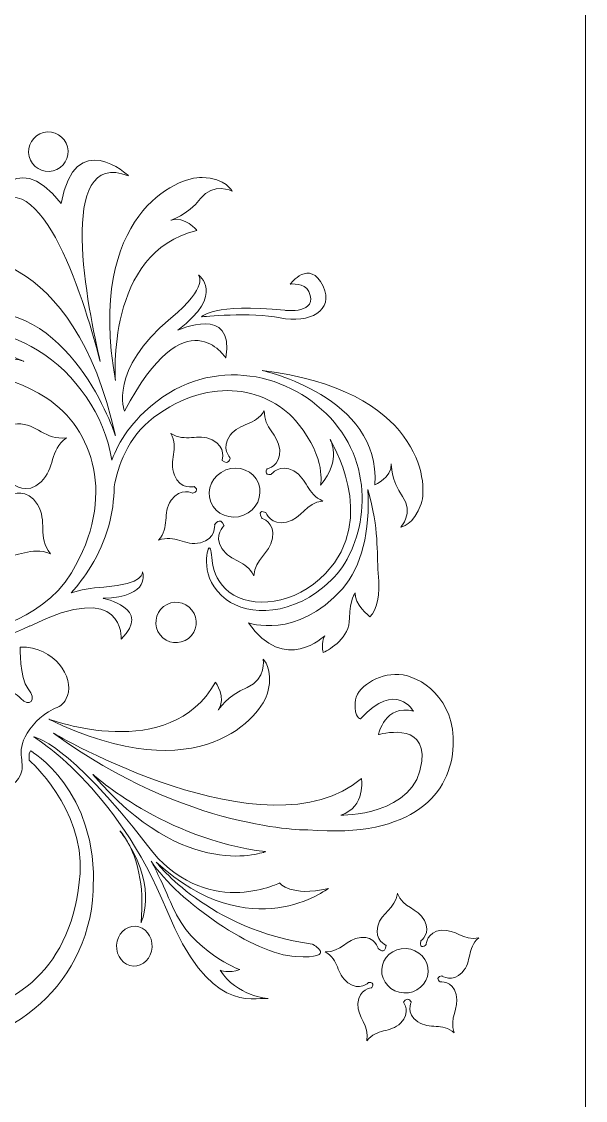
# Model space of a CAD drawing. Header units: millimetres. Extents: x -1420 to -489, y -454 to 898.
# Drawn here: x -819.6 to -764.7, y -260.8 to -156 of the extents above; entities that cross this region are included whole.
import ezdxf

# ---------------------------------------------------------------- set-up
doc = ezdxf.new("R2010")
doc.units = ezdxf.units.MM
doc.header["$MEASUREMENT"] = 0
doc.layers.add('Layer 1', color=7, linetype='Continuous')

msp = doc.modelspace()

# ---------------------------------------------------------------- linework, layer by layer
at = {"layer": 'Layer 1', "color": 1, "lineweight": 20}
msp.add_open_spline([(-986.7467, -67.766), (-986.7467, -67.766), (-769.7468, -67.766), (-769.7468, -67.766), (-769.7468, -67.766), (-766.9929, -67.7659), (-764.7466, -69.9335), (-764.7467, -72.591), (-764.7467, -72.591), (-764.7467, -72.591), (-764.7467, -448.9409), (-764.7467, -448.9409), (-764.7467, -448.9409), (-764.7467, -451.5984), (-766.9928, -453.7659), (-769.7467, -453.7659), (-769.7467, -453.7659), (-769.7467, -453.7659), (-986.7467, -453.7659), (-986.7467, -453.7659)], degree=3, knots=[0, 0, 0, 0, 0.16666667, 0.16666667, 0.16666667, 0.16666667, 0.33333333, 0.33333333, 0.33333333, 0.33333333, 0.5, 0.5, 0.5, 0.5, 0.66666667, 0.66666667, 0.66666667, 0.66666667, 1, 1, 1, 1], dxfattribs=at)
at = {"layer": 'Layer 1', "color": 250, "lineweight": 9}
for points, knots in [([(-815.7143, -173.674), (-815.7143, -173.674), (-815.7143, -173.674), (-815.7143, -173.674), (-815.7143, -173.674), (-820.4362, -167.6336), (-822.769, -174.3475), (-822.769, -174.3475), (-822.769, -174.3475), (-817.7149, -168.468), (-813.1611, -184.194), (-811.9151, -189.0197), (-811.9151, -189.0197), (-813.063, -184.1671), (-816.3735, -168.1357), (-809.16, -170.9763), (-809.16, -170.9763), (-809.16, -170.9763), (-814.3575, -166.127), (-815.7143, -173.674)], [0, 0, 0, 0, 0.16666667, 0.16666667, 0.16666667, 0.16666667, 0.33333333, 0.33333333, 0.33333333, 0.33333333, 0.5, 0.5, 0.5, 0.5, 0.66666667, 0.66666667, 0.66666667, 0.66666667, 1, 1, 1, 1]), ([(-818.8285, -169.0938), (-818.8285, -169.0938), (-818.8285, -169.0938), (-818.8285, -169.0938), (-818.8285, -169.0938), (-818.5716, -170.122), (-817.5296, -170.7491), (-816.5026, -170.4954), (-816.5026, -170.4954), (-815.4728, -170.2401), (-814.8445, -169.1989), (-815.0982, -168.1707), (-815.0982, -168.1707), (-815.3551, -167.1413), (-816.3959, -166.5154), (-817.4241, -166.7679), (-817.4241, -166.7679), (-818.4539, -167.0232), (-819.0822, -168.064), (-818.8285, -169.0938)], [0, 0, 0, 0, 0.16666667, 0.16666667, 0.16666667, 0.16666667, 0.33333333, 0.33333333, 0.33333333, 0.33333333, 0.5, 0.5, 0.5, 0.5, 0.66666667, 0.66666667, 0.66666667, 0.66666667, 1, 1, 1, 1]), ([(-810.4451, -190.8644), (-810.4451, -190.8644), (-810.4451, -190.8644), (-810.4451, -190.8644), (-810.4451, -190.8644), (-810.4451, -190.8644), (-811.4314, -178.3287), (-802.5161, -176.2947), (-802.5161, -176.2947), (-802.5161, -176.2947), (-803.6791, -174.8036), (-805.0709, -175.2861), (-805.0709, -175.2861), (-805.0709, -175.2861), (-803.4519, -174.8117), (-802.1724, -173.1817), (-802.1724, -173.1817), (-800.8918, -171.5517), (-799.0977, -172.4581), (-799.0977, -172.4581), (-799.0977, -172.4581), (-799.0977, -172.4581), (-799.6616, -171.2178), (-802.0197, -171.1306), (-802.0197, -171.1306), (-804.3778, -171.0439), (-813.2788, -174.6786), (-810.4451, -190.8644)], [0, 0, 0, 0, 0.125, 0.125, 0.125, 0.125, 0.25, 0.25, 0.25, 0.25, 0.375, 0.375, 0.375, 0.375, 0.5, 0.5, 0.5, 0.5, 0.625, 0.625, 0.625, 0.625, 0.75, 0.75, 0.75, 0.75, 1, 1, 1, 1]), ([(-827.9401, -179.0258), (-827.9401, -179.0258), (-827.9401, -179.0258), (-827.9401, -179.0258), (-827.9401, -179.0258), (-830.3951, -180.1452), (-830.4496, -181.7028), (-830.4496, -181.7028), (-830.4496, -181.7028), (-830.4496, -181.7028), (-828.9458, -179.9656), (-826.8862, -181.129), (-826.8862, -181.129), (-824.8254, -182.2904), (-822.9079, -182.0872), (-822.9079, -182.0872), (-822.9079, -182.0872), (-824.5872, -182.1853), (-825.1678, -184.2641), (-825.1678, -184.2641), (-825.1678, -184.2641), (-814.864, -182.5302), (-810.4435, -196.1983), (-810.4435, -196.1983), (-810.4435, -196.1983), (-814.5037, -177.8714), (-825.4879, -177.9064), (-827.9401, -179.0258)], [0, 0, 0, 0, 0.125, 0.125, 0.125, 0.125, 0.25, 0.25, 0.25, 0.25, 0.375, 0.375, 0.375, 0.375, 0.5, 0.5, 0.5, 0.5, 0.625, 0.625, 0.625, 0.625, 0.75, 0.75, 0.75, 0.75, 1, 1, 1, 1]), ([(-793.4539, -181.4853), (-793.4539, -181.4853), (-793.4539, -181.4853), (-793.4539, -181.4853), (-793.4539, -181.4853), (-793.4539, -181.4853), (-792.0287, -181.3196), (-791.6329, -182.1922), (-791.6329, -182.1922), (-790.63, -184.4241), (-793.9604, -184.0311), (-793.9604, -184.0311), (-793.9604, -184.0311), (-800.9549, -183.3385), (-802.0617, -184.657), (-802.0617, -184.657), (-802.0617, -184.657), (-802.0617, -184.657), (-797.247, -184.1842), (-794.4189, -184.7665), (-794.4189, -184.7665), (-791.5893, -185.346), (-789.1221, -184.0621), (-790.2513, -181.6942), (-790.2513, -181.6942), (-791.5502, -178.9643), (-793.4539, -181.4853), (-793.4539, -181.4853)], [0, 0, 0, 0, 0.125, 0.125, 0.125, 0.125, 0.25, 0.25, 0.25, 0.25, 0.375, 0.375, 0.375, 0.375, 0.5, 0.5, 0.5, 0.5, 0.625, 0.625, 0.625, 0.625, 0.75, 0.75, 0.75, 0.75, 1, 1, 1, 1]), ([(-802.3732, -180.6054), (-802.3732, -180.6054), (-802.3732, -180.6054), (-802.3732, -180.6054), (-802.3732, -180.6054), (-802.3732, -180.6054), (-801.2986, -181.6828), (-805.0583, -184.8028), (-805.0583, -184.8028), (-811.1593, -189.863), (-809.5558, -193.8385), (-809.5558, -193.8385), (-809.5558, -193.8385), (-803.5826, -182.4504), (-799.7203, -188.6565), (-799.7203, -188.6565), (-799.7203, -188.6565), (-798.8126, -183.4252), (-804.3664, -185.9604), (-804.3664, -185.9604), (-804.3664, -185.9604), (-799.6853, -182.4109), (-802.3732, -180.6054), (-802.3732, -180.6054)], [0, 0, 0, 0, 0.14285714, 0.14285714, 0.14285714, 0.14285714, 0.28571429, 0.28571429, 0.28571429, 0.28571429, 0.42857143, 0.42857143, 0.42857143, 0.42857143, 0.57142857, 0.57142857, 0.57142857, 0.57142857, 0.71428571, 0.71428571, 0.71428571, 0.71428571, 1, 1, 1, 1]), ([(-788.7768, -195.4026), (-788.7768, -195.4026), (-788.7768, -195.4026), (-788.7768, -195.4026), (-788.7768, -195.4026), (-792.6289, -190.344), (-800.3616, -188.2566), (-806.3992, -192.858), (-806.3992, -192.858), (-808.8542, -194.7307), (-810.1226, -196.7928), (-810.779, -198.5845), (-810.779, -198.5845), (-811.5409, -194.1627), (-814.2634, -190.2108), (-818.008, -187.8991), (-818.008, -187.8991), (-824.5802, -183.8377), (-832.6281, -186.3909), (-835.8788, -190.4775), (-835.8788, -190.4775), (-839.7521, -195.348), (-839.1682, -200.6355), (-836.9253, -203.0734), (-836.9253, -203.0734), (-834.1617, -206.0769), (-830.6149, -204.6558), (-830.6573, -204.4832), (-830.6573, -204.4832), (-830.8019, -203.8703), (-833.7589, -205.1147), (-836.1073, -202.6104), (-836.1073, -202.6104), (-838.3615, -200.2031), (-838.4079, -195.0434), (-835.0327, -191.0863), (-835.0327, -191.0863), (-829.0916, -184.1154), (-819.3575, -188.9961), (-819.3575, -188.9961), (-819.3575, -188.9961), (-819.3575, -188.9961), (-821.8194, -187.8132), (-824.5802, -190.6473), (-824.5802, -190.6473), (-824.5802, -190.6473), (-821.5979, -189.633), (-817.1085, -192.5734), (-817.1085, -192.5734), (-812.6196, -195.5162), (-810.2965, -202.1617), (-814.7183, -209.5182), (-814.7183, -209.5182), (-817.7808, -214.6049), (-824.3978, -215.3961), (-824.3978, -215.3961), (-824.3978, -215.3961), (-824.3978, -215.3961), (-824.7806, -215.7467), (-824.7891, -216.1649), (-824.7891, -216.1649), (-824.7891, -216.1649), (-822.0226, -216.3978), (-818.7654, -214.6668), (-818.7654, -214.6668), (-818.774, -214.6904), (-818.7781, -214.7047), (-818.7781, -214.7047), (-818.7781, -214.7047), (-809.4727, -210.0638), (-809.8771, -215.967), (-809.8771, -215.967), (-809.8771, -215.967), (-806.806, -212.9606), (-811.6472, -211.994), (-811.6472, -211.994), (-811.6472, -211.994), (-806.9, -211.8848), (-807.8065, -209.4298), (-807.8065, -209.4298), (-807.8065, -209.4298), (-807.8065, -209.4298), (-807.6114, -210.6445), (-811.5535, -210.9071), (-811.5535, -210.9071), (-812.8215, -210.9939), (-813.8623, -211.1975), (-814.7293, -211.4638), (-814.7293, -211.4638), (-814.0757, -210.7345), (-813.4372, -209.89), (-812.8354, -208.9163), (-812.8354, -208.9163), (-811.2782, -206.3913), (-810.584, -203.7343), (-810.5673, -201.16), (-810.5673, -201.16), (-810.2207, -199.3056), (-809.2822, -196.34), (-806.74, -194.4502), (-806.74, -194.4502), (-801.0742, -190.2348), (-795.4459, -191.6038), (-792.6737, -195.0422), (-792.6737, -195.0422), (-789.906, -198.4806), (-790.4992, -201.0044), (-790.4992, -201.0044), (-790.4992, -201.0044), (-788.4009, -198.5156), (-789.568, -196.5937), (-789.568, -196.5937), (-789.568, -196.5937), (-789.568, -196.5937), (-784.7899, -204.1733), (-790.02, -209.598), (-790.02, -209.598), (-792.9909, -212.6789), (-797.2148, -213.0576), (-799.3685, -211.4035), (-799.3685, -211.4035), (-801.6072, -209.6851), (-800.8271, -207.1629), (-801.3393, -207.0953), (-801.3393, -207.0953), (-801.4839, -207.0746), (-802.3646, -210.0903), (-799.6812, -212.112), (-799.6812, -212.112), (-797.5039, -213.7506), (-793.1326, -213.8052), (-789.4527, -210.2406), (-789.4527, -210.2406), (-786.3682, -207.2513), (-784.9247, -200.4543), (-788.7768, -195.4026)], [0, 0, 0, 0, 0.02857143, 0.02857143, 0.02857143, 0.02857143, 0.05714286, 0.05714286, 0.05714286, 0.05714286, 0.08571429, 0.08571429, 0.08571429, 0.08571429, 0.11428571, 0.11428571, 0.11428571, 0.11428571, 0.14285714, 0.14285714, 0.14285714, 0.14285714, 0.17142857, 0.17142857, 0.17142857, 0.17142857, 0.2, 0.2, 0.2, 0.2, 0.22857143, 0.22857143, 0.22857143, 0.22857143, 0.25714286, 0.25714286, 0.25714286, 0.25714286, 0.28571429, 0.28571429, 0.28571429, 0.28571429, 0.31428571, 0.31428571, 0.31428571, 0.31428571, 0.34285714, 0.34285714, 0.34285714, 0.34285714, 0.37142857, 0.37142857, 0.37142857, 0.37142857, 0.4, 0.4, 0.4, 0.4, 0.42857143, 0.42857143, 0.42857143, 0.42857143, 0.45714286, 0.45714286, 0.45714286, 0.45714286, 0.48571429, 0.48571429, 0.48571429, 0.48571429, 0.51428571, 0.51428571, 0.51428571, 0.51428571, 0.54285714, 0.54285714, 0.54285714, 0.54285714, 0.57142857, 0.57142857, 0.57142857, 0.57142857, 0.6, 0.6, 0.6, 0.6, 0.62857143, 0.62857143, 0.62857143, 0.62857143, 0.65714286, 0.65714286, 0.65714286, 0.65714286, 0.68571429, 0.68571429, 0.68571429, 0.68571429, 0.71428571, 0.71428571, 0.71428571, 0.71428571, 0.74285714, 0.74285714, 0.74285714, 0.74285714, 0.77142857, 0.77142857, 0.77142857, 0.77142857, 0.8, 0.8, 0.8, 0.8, 0.82857143, 0.82857143, 0.82857143, 0.82857143, 0.85714286, 0.85714286, 0.85714286, 0.85714286, 0.88571429, 0.88571429, 0.88571429, 0.88571429, 0.91428571, 0.91428571, 0.91428571, 0.91428571, 0.94285714, 0.94285714, 0.94285714, 0.94285714, 1, 1, 1, 1]), ([(-828.0439, -203.5633), (-828.0439, -203.5633), (-828.0439, -203.5633), (-828.0439, -203.5633), (-828.0439, -203.5633), (-828.0439, -203.5633), (-829.7256, -203.5507), (-829.9699, -205.4498), (-829.9699, -205.4498), (-830.2155, -207.3507), (-828.6624, -208.3104), (-829.1816, -210.3375), (-829.1816, -210.3375), (-827.7507, -208.8166), (-826.1093, -209.6135), (-824.6348, -208.3915), (-824.6348, -208.3915), (-823.1603, -207.1658), (-824.0721, -205.7487), (-824.0721, -205.7487), (-824.0721, -205.7487), (-823.8448, -204.8215), (-823.2992, -205.537), (-823.2992, -205.537), (-823.2992, -205.537), (-823.2992, -205.537), (-823.5618, -207.1951), (-821.7168, -207.7241), (-821.7168, -207.7241), (-819.8751, -208.2514), (-818.6925, -206.8527), (-816.7693, -207.6691), (-816.7693, -207.6691), (-816.7693, -207.6691), (-816.7649, -207.6736), (-816.7649, -207.6736), (-816.7649, -207.6736), (-818.061, -206.0334), (-817.0214, -204.5214), (-818.0133, -202.8829), (-818.0133, -202.8829), (-819.0081, -201.2455), (-820.54, -201.9357), (-820.54, -201.9357), (-820.54, -201.9357), (-821.2888, -201.2174), (-820.3633, -200.9454), (-820.3633, -200.9454), (-820.3633, -200.9454), (-820.3633, -200.9454), (-819.0655, -202.0143), (-817.6766, -200.6929), (-817.6766, -200.6929), (-816.288, -199.3785), (-816.8882, -197.6503), (-815.2089, -196.4072), (-815.2089, -196.4072), (-817.284, -196.6877), (-818.0541, -195.0296), (-819.9716, -195.0508), (-819.9716, -195.0508), (-821.8866, -195.0703), (-822.0719, -196.7423), (-822.0719, -196.7423), (-822.0719, -196.7423), (-822.0719, -196.7423), (-822.7886, -197.2883), (-822.7592, -196.3298), (-822.7592, -196.3298), (-822.7592, -196.3298), (-821.512, -195.2051), (-822.6078, -193.6353), (-822.6078, -193.6353), (-823.7019, -192.068), (-825.5017, -192.4019), (-826.4782, -190.5573), (-826.4782, -190.5573), (-826.5104, -192.6503), (-828.2642, -193.1679), (-828.5305, -195.0646), (-828.5305, -195.0646), (-828.7944, -196.9597), (-827.1725, -197.3934), (-827.1725, -197.3934), (-827.1725, -197.3934), (-827.1725, -197.3934), (-826.5706, -198.4651), (-827.7841, -197.9517), (-827.7841, -197.9517), (-827.7841, -197.9517), (-828.4267, -196.4002), (-830.2741, -196.9121), (-830.2741, -196.9121), (-832.1175, -197.4243), (-832.3997, -199.2311), (-834.4618, -199.5426), (-834.4618, -199.5426), (-832.5007, -200.265), (-832.5931, -202.0941), (-830.8955, -202.9737), (-830.8955, -202.9737), (-829.1926, -203.8548), (-828.243, -202.4659), (-828.243, -202.4659), (-828.243, -202.4659), (-826.9917, -202.8601), (-828.0439, -203.5633), (-828.0439, -203.5633)], [0, 0, 0, 0, 0.03571429, 0.03571429, 0.03571429, 0.03571429, 0.07142857, 0.07142857, 0.07142857, 0.07142857, 0.10714286, 0.10714286, 0.10714286, 0.10714286, 0.14285714, 0.14285714, 0.14285714, 0.14285714, 0.17857143, 0.17857143, 0.17857143, 0.17857143, 0.21428571, 0.21428571, 0.21428571, 0.21428571, 0.25, 0.25, 0.25, 0.25, 0.28571429, 0.28571429, 0.28571429, 0.28571429, 0.32142857, 0.32142857, 0.32142857, 0.32142857, 0.35714286, 0.35714286, 0.35714286, 0.35714286, 0.39285714, 0.39285714, 0.39285714, 0.39285714, 0.42857143, 0.42857143, 0.42857143, 0.42857143, 0.46428571, 0.46428571, 0.46428571, 0.46428571, 0.5, 0.5, 0.5, 0.5, 0.53571429, 0.53571429, 0.53571429, 0.53571429, 0.57142857, 0.57142857, 0.57142857, 0.57142857, 0.60714286, 0.60714286, 0.60714286, 0.60714286, 0.64285714, 0.64285714, 0.64285714, 0.64285714, 0.67857143, 0.67857143, 0.67857143, 0.67857143, 0.71428571, 0.71428571, 0.71428571, 0.71428571, 0.75, 0.75, 0.75, 0.75, 0.78571429, 0.78571429, 0.78571429, 0.78571429, 0.82142857, 0.82142857, 0.82142857, 0.82142857, 0.85714286, 0.85714286, 0.85714286, 0.85714286, 0.89285714, 0.89285714, 0.89285714, 0.89285714, 0.92857143, 0.92857143, 0.92857143, 0.92857143, 1, 1, 1, 1]), ([(-785.226, -200.9706), (-785.226, -200.9706), (-785.226, -200.9706), (-785.226, -200.9706), (-785.226, -200.9706), (-785.226, -200.9706), (-783.5707, -200.3297), (-783.6257, -198.9465), (-783.6257, -198.9465), (-783.6257, -198.9465), (-783.6396, -200.5329), (-782.5202, -202.1279), (-782.5202, -202.1279), (-781.4048, -203.7188), (-782.7054, -205.0895), (-782.7054, -205.0895), (-782.7054, -205.0895), (-782.7054, -205.0895), (-781.4358, -204.9197), (-780.713, -202.8226), (-780.713, -202.8226), (-779.9935, -200.721), (-780.8478, -191.726), (-796.1781, -189.8785), (-796.1781, -189.8785), (-796.1781, -189.8785), (-784.6327, -192.395), (-785.226, -200.9706)], [0, 0, 0, 0, 0.125, 0.125, 0.125, 0.125, 0.25, 0.25, 0.25, 0.25, 0.375, 0.375, 0.375, 0.375, 0.5, 0.5, 0.5, 0.5, 0.625, 0.625, 0.625, 0.625, 0.75, 0.75, 0.75, 0.75, 1, 1, 1, 1]), ([(-799.8803, -204.9547), (-799.8803, -204.9547), (-799.8803, -204.9547), (-799.8803, -204.9547), (-799.8803, -204.9547), (-799.8803, -204.9547), (-800.9435, -205.8412), (-800.0823, -207.167), (-800.0823, -207.167), (-799.228, -208.49), (-797.7368, -208.2652), (-796.9892, -209.813), (-796.9892, -209.813), (-796.898, -208.0983), (-795.4431, -207.7224), (-795.1682, -206.171), (-795.1682, -206.171), (-794.8986, -204.6151), (-796.2216, -204.2168), (-796.2216, -204.2168), (-796.2216, -204.2168), (-796.7392, -203.2628), (-795.812, -203.6696), (-795.812, -203.6696), (-795.812, -203.6696), (-795.812, -203.6696), (-795.3307, -204.9616), (-793.7947, -204.5943), (-793.7947, -204.5943), (-792.2657, -204.2225), (-791.9835, -202.7481), (-790.2708, -202.5518), (-790.2708, -202.5518), (-791.8617, -201.9007), (-791.7327, -200.3985), (-793.1045, -199.631), (-793.1045, -199.631), (-794.478, -198.8565), (-795.2985, -199.9718), (-795.2985, -199.9718), (-795.2985, -199.9718), (-796.0799, -200.0716), (-795.6914, -199.44), (-795.6914, -199.44), (-795.6914, -199.44), (-795.6914, -199.44), (-794.3375, -199.1541), (-794.4735, -197.5844), (-794.4735, -197.5844), (-794.6128, -196.013), (-796.0306, -195.5162), (-795.9692, -193.7937), (-795.9692, -193.7937), (-796.8516, -195.2682), (-798.3118, -194.9172), (-799.2785, -196.1588), (-799.2785, -196.1588), (-800.2492, -197.4019), (-799.2716, -198.378), (-799.2716, -198.378), (-799.2716, -198.378), (-799.2716, -198.378), (-799.4202, -199.1582), (-800.0656, -198.6028), (-800.0656, -198.6028), (-800.0656, -198.6028), (-799.625, -197.2924), (-801.0433, -196.6136), (-801.0433, -196.6136), (-802.4616, -195.9344), (-803.6147, -196.9035), (-805.0623, -195.9808), (-805.0623, -195.9808), (-804.239, -197.4903), (-805.2883, -198.569), (-804.7089, -200.0349), (-804.7089, -200.0349), (-804.1323, -201.5008), (-802.7938, -201.1531), (-802.7938, -201.1531), (-802.7938, -201.1531), (-802.7938, -201.1531), (-802.1655, -201.5415), (-802.9074, -201.8038), (-802.9074, -201.8038), (-802.9074, -201.8038), (-804.138, -201.1714), (-805.0232, -202.4761), (-805.0232, -202.4761), (-805.9057, -203.782), (-805.1214, -205.0614), (-806.2505, -206.3563), (-806.2505, -206.3563), (-804.6344, -205.7654), (-803.7198, -206.9638), (-802.1851, -206.6087), (-802.1851, -206.6087), (-800.6503, -206.2553), (-800.7965, -204.879), (-800.7965, -204.879), (-800.7965, -204.879), (-800.7965, -204.879), (-800.3067, -203.9615), (-799.8803, -204.9547)], [0, 0, 0, 0, 0.03703704, 0.03703704, 0.03703704, 0.03703704, 0.07407407, 0.07407407, 0.07407407, 0.07407407, 0.11111111, 0.11111111, 0.11111111, 0.11111111, 0.14814815, 0.14814815, 0.14814815, 0.14814815, 0.18518519, 0.18518519, 0.18518519, 0.18518519, 0.22222222, 0.22222222, 0.22222222, 0.22222222, 0.25925926, 0.25925926, 0.25925926, 0.25925926, 0.2962963, 0.2962963, 0.2962963, 0.2962963, 0.33333333, 0.33333333, 0.33333333, 0.33333333, 0.37037037, 0.37037037, 0.37037037, 0.37037037, 0.40740741, 0.40740741, 0.40740741, 0.40740741, 0.44444444, 0.44444444, 0.44444444, 0.44444444, 0.48148148, 0.48148148, 0.48148148, 0.48148148, 0.51851852, 0.51851852, 0.51851852, 0.51851852, 0.55555556, 0.55555556, 0.55555556, 0.55555556, 0.59259259, 0.59259259, 0.59259259, 0.59259259, 0.62962963, 0.62962963, 0.62962963, 0.62962963, 0.66666667, 0.66666667, 0.66666667, 0.66666667, 0.7037037, 0.7037037, 0.7037037, 0.7037037, 0.74074074, 0.74074074, 0.74074074, 0.74074074, 0.77777778, 0.77777778, 0.77777778, 0.77777778, 0.81481481, 0.81481481, 0.81481481, 0.81481481, 0.85185185, 0.85185185, 0.85185185, 0.85185185, 0.88888889, 0.88888889, 0.88888889, 0.88888889, 0.92592593, 0.92592593, 0.92592593, 0.92592593, 1, 1, 1, 1]), ([(-795.9692, -193.7937), (-795.9692, -193.7937), (-795.9692, -193.7937), (-795.9692, -193.7937), (-795.9692, -193.7937), (-795.9679, -193.7921), (-795.9663, -193.7921), (-795.9663, -193.7897), (-795.9663, -193.7897), (-795.9663, -193.7897), (-795.9692, -193.7937), (-795.9692, -193.7937)], [0, 0, 0, 0, 0.25, 0.25, 0.25, 0.25, 0.5, 0.5, 0.5, 0.5, 1, 1, 1, 1]), ([(-805.0668, -195.9751), (-805.0668, -195.9751), (-805.0668, -195.9751), (-805.0668, -195.9751), (-805.0668, -195.9751), (-805.0652, -195.9763), (-805.064, -195.978), (-805.0623, -195.9808), (-805.0623, -195.9808), (-805.0623, -195.9808), (-805.0623, -195.9808), (-805.0611, -195.978), (-805.0611, -195.978), (-805.0611, -195.978), (-805.0668, -195.9751), (-805.0668, -195.9751)], [0, 0, 0, 0, 0.2, 0.2, 0.2, 0.2, 0.4, 0.4, 0.4, 0.4, 0.6, 0.6, 0.6, 0.6, 1, 1, 1, 1]), ([(-801.1597, -202.6512), (-801.1597, -202.6512), (-801.1597, -202.6512), (-801.1597, -202.6512), (-801.1597, -202.6512), (-801.6378, -201.4365), (-800.994, -200.0447), (-799.7203, -199.5381), (-799.7203, -199.5381), (-798.4453, -199.0377), (-797.0214, -199.6167), (-796.5429, -200.8289), (-796.5429, -200.8289), (-796.0673, -202.044), (-796.7115, -203.4354), (-797.9864, -203.9363), (-797.9864, -203.9363), (-799.2573, -204.4428), (-800.6841, -203.8618), (-801.1597, -202.6512)], [0, 0, 0, 0, 0.16666667, 0.16666667, 0.16666667, 0.16666667, 0.33333333, 0.33333333, 0.33333333, 0.33333333, 0.5, 0.5, 0.5, 0.5, 0.66666667, 0.66666667, 0.66666667, 0.66666667, 1, 1, 1, 1]), ([(-788.381, -211.0712), (-788.381, -211.0712), (-788.381, -211.0712), (-788.381, -211.0712), (-788.381, -211.0712), (-792.8561, -216.103), (-797.5124, -214.3732), (-797.5124, -214.3732), (-797.5124, -214.3732), (-794.0305, -219.4433), (-790.0774, -215.6319), (-790.0774, -215.6319), (-790.0774, -215.6319), (-790.4756, -216.3221), (-790.2496, -217.2688), (-790.2496, -217.2688), (-790.2496, -217.2688), (-789.4979, -216.9337), (-787.6896, -215.8298), (-787.6798, -213.9457), (-787.6798, -213.9457), (-787.6712, -212.0644), (-787.1215, -211.4597), (-787.1215, -211.4597), (-787.1215, -211.4597), (-787.3178, -212.5229), (-785.7004, -213.7885), (-785.7004, -213.7885), (-785.7004, -213.7885), (-785.0216, -213.1093), (-784.693, -211.7529), (-784.8852, -209.5532), (-784.8852, -209.5532), (-785.0717, -207.4602), (-784.7842, -205.4177), (-785.8897, -201.4251), (-785.8897, -201.4251), (-785.6849, -205.5003), (-786.4663, -208.9192), (-788.381, -211.0712)], [0, 0, 0, 0, 0.09090909, 0.09090909, 0.09090909, 0.09090909, 0.18181818, 0.18181818, 0.18181818, 0.18181818, 0.27272727, 0.27272727, 0.27272727, 0.27272727, 0.36363636, 0.36363636, 0.36363636, 0.36363636, 0.45454545, 0.45454545, 0.45454545, 0.45454545, 0.54545455, 0.54545455, 0.54545455, 0.54545455, 0.63636364, 0.63636364, 0.63636364, 0.63636364, 0.72727273, 0.72727273, 0.72727273, 0.72727273, 0.81818182, 0.81818182, 0.81818182, 0.81818182, 1, 1, 1, 1]), ([(-803.0015, -213.139), (-803.0015, -213.139), (-803.0015, -213.139), (-803.0015, -213.139), (-803.0015, -213.139), (-803.6693, -212.2847), (-804.9023, -212.1316), (-805.7566, -212.801), (-805.7566, -212.801), (-806.6113, -213.4672), (-806.7624, -214.7031), (-806.0934, -215.5574), (-806.0934, -215.5574), (-805.4272, -216.4088), (-804.1913, -216.5603), (-803.3395, -215.8941), (-803.3395, -215.8941), (-802.4823, -215.2251), (-802.3353, -213.9933), (-803.0015, -213.139)], [0, 0, 0, 0, 0.16666667, 0.16666667, 0.16666667, 0.16666667, 0.33333333, 0.33333333, 0.33333333, 0.33333333, 0.5, 0.5, 0.5, 0.5, 0.66666667, 0.66666667, 0.66666667, 0.66666667, 1, 1, 1, 1]), ([(-819.5497, -228.7539), (-819.5497, -228.7539), (-819.5497, -228.7539), (-819.5497, -228.7539), (-819.5497, -228.7539), (-819.2691, -227.7017), (-820.349, -226.5009), (-818.4454, -224.3126), (-818.4454, -224.3126), (-816.5417, -222.1214), (-815.7155, -223.1174), (-815.097, -221.4324), (-815.097, -221.4324), (-814.4756, -219.7479), (-816.2978, -216.6434), (-819.6955, -216.737), (-819.6955, -216.737), (-819.6955, -216.737), (-819.8103, -219.7043), (-818.9153, -220.7801), (-818.9153, -220.7801), (-818.008, -221.8661), (-818.82, -222.6532), (-819.6507, -221.7342), (-819.6507, -221.7342), (-820.4781, -220.8139), (-822.0226, -220.4324), (-824.2785, -222.0709), (-824.2785, -222.0709), (-824.2785, -222.0709), (-824.4793, -225.425), (-822.2698, -226.024), (-822.2698, -226.024), (-820.878, -226.3999), (-822.1884, -227.4), (-822.7018, -226.9919), (-822.7018, -226.9919), (-822.7018, -226.9919), (-823.6795, -226.6466), (-824.7118, -228.2995), (-824.7118, -228.2995), (-824.9223, -228.6321), (-826.0726, -228.8032), (-826.0726, -228.8032), (-826.0726, -228.8032), (-826.0726, -228.8032), (-825.0249, -230.4947), (-822.8085, -230.572), (-822.8085, -230.572), (-820.5624, -230.6466), (-819.8343, -229.809), (-819.5497, -228.7539)], [0, 0, 0, 0, 0.07142857, 0.07142857, 0.07142857, 0.07142857, 0.14285714, 0.14285714, 0.14285714, 0.14285714, 0.21428571, 0.21428571, 0.21428571, 0.21428571, 0.28571429, 0.28571429, 0.28571429, 0.28571429, 0.35714286, 0.35714286, 0.35714286, 0.35714286, 0.42857143, 0.42857143, 0.42857143, 0.42857143, 0.5, 0.5, 0.5, 0.5, 0.57142857, 0.57142857, 0.57142857, 0.57142857, 0.64285714, 0.64285714, 0.64285714, 0.64285714, 0.71428571, 0.71428571, 0.71428571, 0.71428571, 0.78571429, 0.78571429, 0.78571429, 0.78571429, 0.85714286, 0.85714286, 0.85714286, 0.85714286, 1, 1, 1, 1]), ([(-797.6318, -220.6596), (-797.6318, -220.6596), (-797.6318, -220.6596), (-797.6318, -220.6596), (-797.6318, -220.6596), (-799.555, -221.441), (-800.4541, -222.865), (-800.4541, -222.865), (-800.4541, -222.865), (-799.6067, -221.6613), (-800.7179, -220.1335), (-800.7179, -220.1335), (-800.7179, -220.1335), (-805.1312, -228.1423), (-816.9078, -223.7417), (-816.9078, -223.7417), (-816.9078, -223.7417), (-802.1305, -230.9255), (-796.1838, -223.3727), (-795.6186, -221.079), (-795.6186, -221.079), (-795.0517, -218.7881), (-796.0897, -217.9028), (-796.0897, -217.9028), (-796.0897, -217.9028), (-796.0897, -217.9028), (-795.7151, -219.8782), (-797.6318, -220.6596)], [0, 0, 0, 0, 0.125, 0.125, 0.125, 0.125, 0.25, 0.25, 0.25, 0.25, 0.375, 0.375, 0.375, 0.375, 0.5, 0.5, 0.5, 0.5, 0.625, 0.625, 0.625, 0.625, 0.75, 0.75, 0.75, 0.75, 1, 1, 1, 1]), ([(-787.1439, -222.1495), (-787.1439, -222.1495), (-787.1439, -222.1495), (-787.1439, -222.1495), (-787.1439, -222.1495), (-787.2197, -223.6712), (-786.6137, -223.701), (-786.6137, -223.701), (-786.6137, -223.701), (-783.1403, -219.916), (-781.468, -222.9757), (-781.468, -222.9757), (-781.468, -222.9757), (-784.2499, -222.2236), (-784.8644, -225.2414), (-784.8644, -225.2414), (-784.8644, -225.2414), (-784.8644, -225.2414), (-780.2154, -223.8777), (-780.6458, -227.8239), (-780.6458, -227.8239), (-781.2338, -233.1981), (-788.541, -233.0592), (-788.541, -233.0592), (-788.541, -233.0592), (-786.0608, -232.2721), (-786.5282, -229.5015), (-786.5282, -229.5015), (-786.5282, -229.5015), (-795.6943, -237.2705), (-816.4648, -225.1009), (-816.4648, -225.1009), (-816.4648, -225.1009), (-803.4156, -234.6416), (-791.7408, -234.4987), (-791.7408, -234.4987), (-791.7408, -234.4987), (-781.336, -235.3375), (-777.8276, -230.8652), (-777.5947, -226.3005), (-777.5947, -226.3005), (-777.3605, -221.737), (-780.8299, -219.4995), (-782.8834, -219.394), (-782.8834, -219.394), (-784.9385, -219.2889), (-787.0665, -220.6303), (-787.1439, -222.1495)], [0, 0, 0, 0, 0.07692308, 0.07692308, 0.07692308, 0.07692308, 0.15384615, 0.15384615, 0.15384615, 0.15384615, 0.23076923, 0.23076923, 0.23076923, 0.23076923, 0.30769231, 0.30769231, 0.30769231, 0.30769231, 0.38461538, 0.38461538, 0.38461538, 0.38461538, 0.46153846, 0.46153846, 0.46153846, 0.46153846, 0.53846154, 0.53846154, 0.53846154, 0.53846154, 0.61538462, 0.61538462, 0.61538462, 0.61538462, 0.69230769, 0.69230769, 0.69230769, 0.69230769, 0.76923077, 0.76923077, 0.76923077, 0.76923077, 0.84615385, 0.84615385, 0.84615385, 0.84615385, 1, 1, 1, 1]), ([(-807.3394, -236.0151), (-807.3394, -236.0151), (-807.3394, -236.0151), (-807.3394, -236.0151), (-807.3394, -236.0151), (-815.0241, -225.9483), (-818.3896, -225.4613), (-818.3896, -225.4613), (-818.3896, -225.4613), (-818.3896, -225.4613), (-810.3918, -230.1791), (-805.4496, -242.29), (-805.4496, -242.29), (-801.3153, -252.4142), (-797.2612, -250.717), (-795.5933, -250.8795), (-795.5933, -250.8795), (-795.5933, -250.8795), (-798.7088, -250.6425), (-800.2562, -248.1203), (-800.2562, -248.1203), (-800.2562, -248.1203), (-799.4357, -248.4693), (-798.3468, -248.0654), (-798.3468, -248.0654), (-798.3468, -248.0654), (-802.9889, -246.3808), (-804.8954, -241.9378), (-804.8954, -241.9378), (-805.9419, -239.4971), (-806.5902, -238.2079), (-806.9562, -237.5384), (-806.9562, -237.5384), (-804.3009, -241.4972), (-796.9273, -246.5884), (-792.9054, -246.7945), (-792.9054, -246.7945), (-788.6449, -247.0136), (-791.3173, -245.577), (-791.3173, -245.577), (-791.3173, -245.577), (-801.391, -244.2246), (-806.468, -237.6325), (-806.468, -237.6325), (-806.468, -237.6325), (-797.2893, -246.0355), (-789.7419, -240.1702), (-789.7419, -240.1702), (-789.7419, -240.1702), (-793.3724, -241.0497), (-794.4837, -239.6469), (-794.4837, -239.6469), (-794.4837, -239.6469), (-794.4837, -239.6469), (-801.7656, -243.317), (-807.3394, -236.0151)], [0, 0, 0, 0, 0.06666667, 0.06666667, 0.06666667, 0.06666667, 0.13333333, 0.13333333, 0.13333333, 0.13333333, 0.2, 0.2, 0.2, 0.2, 0.26666667, 0.26666667, 0.26666667, 0.26666667, 0.33333333, 0.33333333, 0.33333333, 0.33333333, 0.4, 0.4, 0.4, 0.4, 0.46666667, 0.46666667, 0.46666667, 0.46666667, 0.53333333, 0.53333333, 0.53333333, 0.53333333, 0.6, 0.6, 0.6, 0.6, 0.66666667, 0.66666667, 0.66666667, 0.66666667, 0.73333333, 0.73333333, 0.73333333, 0.73333333, 0.8, 0.8, 0.8, 0.8, 0.86666667, 0.86666667, 0.86666667, 0.86666667, 1, 1, 1, 1]), ([(-812.5972, -240.4002), (-812.5972, -240.4002), (-812.5972, -240.4002), (-812.5972, -240.4002), (-812.5972, -240.4002), (-812.0935, -230.5859), (-818.6881, -226.8164), (-818.6881, -226.8164), (-818.6881, -226.8164), (-818.9365, -227.1841), (-818.8143, -227.7241), (-818.8143, -227.7241), (-818.8143, -227.7241), (-818.8143, -227.7241), (-813.4836, -232.4211), (-813.8835, -238.7295), (-813.8835, -238.7295), (-814.463, -247.8536), (-820.5258, -252.2697), (-826.2384, -252.1308), (-826.2384, -252.1308), (-831.9506, -251.992), (-833.9471, -249.2943), (-833.9471, -249.2943), (-833.9471, -249.2943), (-833.2455, -253.4493), (-830.3727, -253.9013), (-830.3727, -253.9013), (-830.3727, -253.9013), (-830.3727, -253.9013), (-836.2461, -253.1382), (-839.5078, -249.2466), (-839.5078, -249.2466), (-839.7798, -249.5667), (-840.0282, -249.8904), (-840.2583, -250.2117), (-840.2583, -250.2117), (-838.0178, -253.1562), (-834.4255, -255.4487), (-829.8519, -255.6857), (-829.8519, -255.6857), (-821.6382, -256.1023), (-813.098, -250.2105), (-812.5972, -240.4002)], [0, 0, 0, 0, 0.08333333, 0.08333333, 0.08333333, 0.08333333, 0.16666667, 0.16666667, 0.16666667, 0.16666667, 0.25, 0.25, 0.25, 0.25, 0.33333333, 0.33333333, 0.33333333, 0.33333333, 0.41666667, 0.41666667, 0.41666667, 0.41666667, 0.5, 0.5, 0.5, 0.5, 0.58333333, 0.58333333, 0.58333333, 0.58333333, 0.66666667, 0.66666667, 0.66666667, 0.66666667, 0.75, 0.75, 0.75, 0.75, 0.83333333, 0.83333333, 0.83333333, 0.83333333, 1, 1, 1, 1]), ([(-795.8543, -236.6043), (-795.8543, -236.6043), (-795.8543, -236.6043), (-795.8543, -236.6043), (-795.8543, -236.6043), (-805.7078, -235.412), (-812.6265, -229.109), (-812.6265, -229.109), (-812.6265, -229.109), (-803.64, -239.7129), (-795.8543, -236.6043), (-795.8543, -236.6043)], [0, 0, 0, 0, 0.25, 0.25, 0.25, 0.25, 0.5, 0.5, 0.5, 0.5, 1, 1, 1, 1]), ([(-809.1909, -235.785), (-809.1909, -235.785), (-809.1909, -235.785), (-809.1909, -235.785), (-809.1909, -235.785), (-809.6299, -234.9714), (-810.0102, -234.5826), (-810.0102, -234.5826), (-810.0102, -234.5826), (-809.6987, -234.991), (-809.432, -235.3921), (-809.1909, -235.785)], [0, 0, 0, 0, 0.25, 0.25, 0.25, 0.25, 0.5, 0.5, 0.5, 0.5, 1, 1, 1, 1]), ([(-807.9535, -243.5344), (-807.9535, -243.5344), (-807.9535, -243.5344), (-807.9535, -243.5344), (-807.9535, -243.5344), (-807.9535, -243.5344), (-806.3796, -240.3147), (-809.1909, -235.785), (-809.1909, -235.785), (-808.4588, -237.1333), (-807.565, -239.6555), (-807.9535, -243.5344)], [0, 0, 0, 0, 0.25, 0.25, 0.25, 0.25, 0.5, 0.5, 0.5, 0.5, 1, 1, 1, 1]), ([(-784.1237, -245.6946), (-784.1237, -245.6946), (-784.1237, -245.6946), (-784.1237, -245.6946), (-784.1237, -245.6946), (-784.1995, -246.6792), (-784.8909, -246.0257), (-784.8909, -246.0257), (-784.8909, -246.0257), (-784.8909, -246.0257), (-785.1661, -244.7955), (-786.5954, -244.9356), (-786.5954, -244.9356), (-788.0263, -245.0789), (-788.4641, -246.3779), (-790.035, -246.336), (-790.035, -246.336), (-790.035, -246.336), (-790.0391, -246.3343), (-790.0391, -246.3343), (-790.0391, -246.3343), (-788.6799, -247.1255), (-788.9902, -248.4611), (-787.8455, -249.3322), (-787.8455, -249.3322), (-786.7005, -250.2036), (-785.8226, -249.3012), (-785.8226, -249.3012), (-785.8226, -249.3012), (-785.1026, -249.3069), (-785.5334, -249.8289), (-785.5334, -249.8289), (-785.5334, -249.8289), (-785.5334, -249.8289), (-786.7905, -249.9173), (-786.8634, -251.3551), (-786.8634, -251.3551), (-786.9391, -252.7889), (-785.7187, -253.416), (-785.9948, -254.9588), (-785.9948, -254.9588), (-785.9948, -254.9588), (-785.9948, -254.9645), (-785.9948, -254.9645), (-785.9948, -254.9645), (-785.013, -253.7413), (-783.7348, -254.2438), (-782.7038, -253.2421), (-782.7038, -253.2421), (-781.6711, -252.2416), (-782.4346, -251.2387), (-782.4346, -251.2387), (-782.4346, -251.2387), (-782.0376, -250.5696), (-781.6826, -251.2024), (-781.6826, -251.2024), (-781.6826, -251.2024), (-781.6826, -251.2024), (-782.2449, -252.3287), (-781.0445, -253.1211), (-781.0445, -253.1211), (-779.8489, -253.9152), (-778.686, -253.1847), (-777.4937, -254.2043), (-777.4937, -254.2043), (-777.4937, -254.2043), (-777.4982, -254.2027), (-777.4982, -254.2027), (-777.4982, -254.2027), (-778.0507, -252.7355), (-776.9692, -251.891), (-777.3072, -250.4939), (-777.3072, -250.4939), (-777.6468, -249.098), (-778.8965, -249.2454), (-778.8965, -249.2454), (-778.8965, -249.2454), (-778.8965, -249.2454), (-779.4197, -248.8117), (-778.7128, -248.6672), (-778.7128, -248.6672), (-778.7128, -248.6672), (-777.6802, -249.3953), (-776.718, -248.328), (-776.718, -248.328), (-775.7541, -247.2644), (-776.3043, -246.0074), (-775.1217, -244.9792), (-775.1217, -244.9792), (-776.6536, -245.309), (-777.3296, -244.1123), (-778.7605, -244.2401), (-778.7605, -244.2401), (-780.1914, -244.3663), (-780.2321, -245.6258), (-780.2321, -245.6258), (-780.2321, -245.6258), (-780.2321, -245.6258), (-780.9154, -246.2431), (-780.7456, -245.2724), (-780.7456, -245.2724), (-780.7456, -245.2724), (-779.7186, -244.5414), (-780.4048, -243.2791), (-780.4048, -243.2791), (-781.0921, -242.0164), (-782.4583, -242.1133), (-783.0336, -240.66), (-783.0336, -240.66), (-783.234, -242.2127), (-784.5838, -242.4541), (-784.9414, -243.8443), (-784.9414, -243.8443), (-785.2977, -245.2373), (-784.1237, -245.6946), (-784.1237, -245.6946)], [0, 0, 0, 0, 0.03333333, 0.03333333, 0.03333333, 0.03333333, 0.06666667, 0.06666667, 0.06666667, 0.06666667, 0.1, 0.1, 0.1, 0.1, 0.13333333, 0.13333333, 0.13333333, 0.13333333, 0.16666667, 0.16666667, 0.16666667, 0.16666667, 0.2, 0.2, 0.2, 0.2, 0.23333333, 0.23333333, 0.23333333, 0.23333333, 0.26666667, 0.26666667, 0.26666667, 0.26666667, 0.3, 0.3, 0.3, 0.3, 0.33333333, 0.33333333, 0.33333333, 0.33333333, 0.36666667, 0.36666667, 0.36666667, 0.36666667, 0.4, 0.4, 0.4, 0.4, 0.43333333, 0.43333333, 0.43333333, 0.43333333, 0.46666667, 0.46666667, 0.46666667, 0.46666667, 0.5, 0.5, 0.5, 0.5, 0.53333333, 0.53333333, 0.53333333, 0.53333333, 0.56666667, 0.56666667, 0.56666667, 0.56666667, 0.6, 0.6, 0.6, 0.6, 0.63333333, 0.63333333, 0.63333333, 0.63333333, 0.66666667, 0.66666667, 0.66666667, 0.66666667, 0.7, 0.7, 0.7, 0.7, 0.73333333, 0.73333333, 0.73333333, 0.73333333, 0.76666667, 0.76666667, 0.76666667, 0.76666667, 0.8, 0.8, 0.8, 0.8, 0.83333333, 0.83333333, 0.83333333, 0.83333333, 0.86666667, 0.86666667, 0.86666667, 0.86666667, 0.9, 0.9, 0.9, 0.9, 0.93333333, 0.93333333, 0.93333333, 0.93333333, 1, 1, 1, 1]), ([(-783.0336, -240.6584), (-783.0336, -240.6584), (-783.0336, -240.6584), (-783.0336, -240.6584), (-783.0336, -240.6584), (-783.0336, -240.6584), (-783.0365, -240.6543), (-783.0365, -240.6543), (-783.0365, -240.6543), (-783.0365, -240.6584), (-783.0349, -240.6584), (-783.0336, -240.66), (-783.0336, -240.66), (-783.0336, -240.66), (-783.0336, -240.6584), (-783.0336, -240.6584)], [0, 0, 0, 0, 0.2, 0.2, 0.2, 0.2, 0.4, 0.4, 0.4, 0.4, 0.6, 0.6, 0.6, 0.6, 1, 1, 1, 1]), ([(-808.6999, -247.7245), (-808.6999, -247.7245), (-808.6999, -247.7245), (-808.6999, -247.7245), (-808.6999, -247.7245), (-807.7474, -247.775), (-806.9351, -246.9476), (-806.8805, -245.8783), (-806.8805, -245.8783), (-806.8243, -244.8082), (-807.5524, -243.9005), (-808.5024, -243.8512), (-808.5024, -243.8512), (-809.4532, -243.8036), (-810.2684, -244.6327), (-810.3246, -245.6987), (-810.3246, -245.6987), (-810.3775, -246.7705), (-809.6499, -247.6769), (-808.6999, -247.7245)], [0, 0, 0, 0, 0.16666667, 0.16666667, 0.16666667, 0.16666667, 0.33333333, 0.33333333, 0.33333333, 0.33333333, 0.5, 0.5, 0.5, 0.5, 0.66666667, 0.66666667, 0.66666667, 0.66666667, 1, 1, 1, 1]), ([(-775.1189, -244.9751), (-775.1189, -244.9751), (-775.1189, -244.9751), (-775.1189, -244.9751), (-775.1189, -244.9751), (-775.1201, -244.978), (-775.1189, -244.9792), (-775.1217, -244.9792), (-775.1217, -244.9792), (-775.1217, -244.9792), (-775.1201, -244.9792), (-775.1201, -244.9792), (-775.1201, -244.9792), (-775.1201, -244.9792), (-775.1189, -244.9751), (-775.1189, -244.9751)], [0, 0, 0, 0, 0.2, 0.2, 0.2, 0.2, 0.4, 0.4, 0.4, 0.4, 0.6, 0.6, 0.6, 0.6, 1, 1, 1, 1]), ([(-780.0383, -248.2913), (-780.0383, -248.2913), (-780.0383, -248.2913), (-780.0383, -248.2913), (-780.0383, -248.2913), (-780.1002, -249.4796), (-781.1621, -250.3929), (-782.4094, -250.3269), (-782.4094, -250.3269), (-783.655, -250.265), (-784.6201, -249.2479), (-784.557, -248.0601), (-784.557, -248.0601), (-784.4967, -246.8731), (-783.436, -245.9597), (-782.1891, -246.0245), (-782.1891, -246.0245), (-780.9419, -246.0876), (-779.9796, -247.1019), (-780.0383, -248.2913)], [0, 0, 0, 0, 0.16666667, 0.16666667, 0.16666667, 0.16666667, 0.33333333, 0.33333333, 0.33333333, 0.33333333, 0.5, 0.5, 0.5, 0.5, 0.66666667, 0.66666667, 0.66666667, 0.66666667, 1, 1, 1, 1])]:
    msp.add_open_spline(points, degree=3, knots=knots, dxfattribs=at)

doc.saveas('drawing.dxf')
